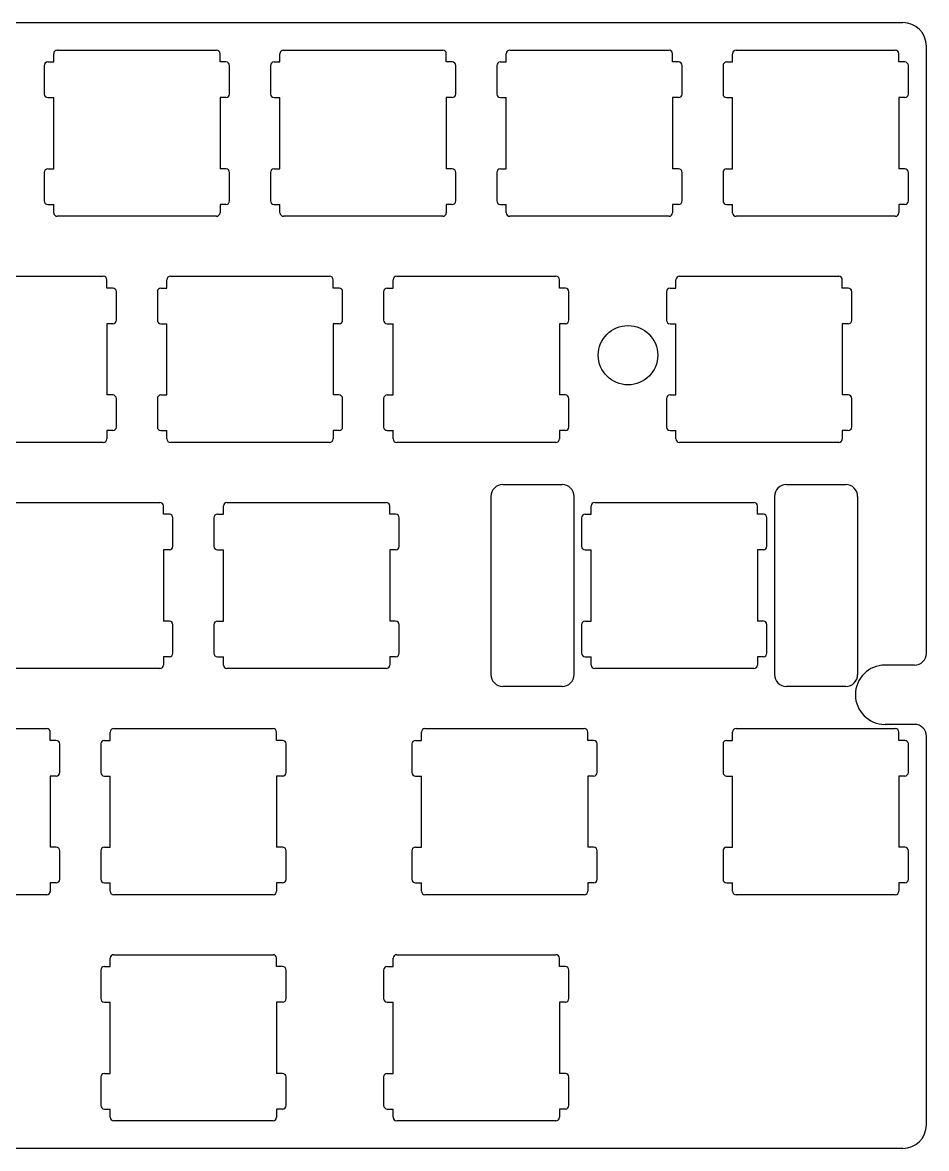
# Model space of a CAD drawing. Header units: inches. Extents: x 6 to 291, y -153 to -58.
# Drawn here: x 214.9 to 291, y -152.7 to -57.8 of the extents above; entities that cross this region are included whole.
import ezdxf

# ---------------------------------------------------------------- set-up
doc = ezdxf.new("R2010")
doc.units = ezdxf.units.IN
doc.header["$MEASUREMENT"] = 0
doc.layers.add('Layer 1', color=7, linetype='Continuous')

msp = doc.modelspace()

# ---------------------------------------------------------------- linework, layer by layer
at = {"layer": 'Layer 1', "color": 7, "lineweight": 25}
for points in [[(7.668, -57.802), (289.018, -57.802)], [(217.543, -61.127), (217.543, -60.427)], [(217.843, -60.127), (231.243, -60.127)], [(231.543, -61.127), (231.543, -60.427)], [(236.593, -61.127), (236.593, -60.427)], [(236.893, -60.127), (250.293, -60.127)], [(250.593, -61.127), (250.593, -60.427)], [(255.643, -61.127), (255.643, -60.427)], [(255.943, -60.127), (269.343, -60.127)], [(269.643, -61.127), (269.643, -60.427)], [(274.693, -61.127), (274.693, -60.427)], [(274.993, -60.127), (288.393, -60.127)], [(288.693, -61.127), (288.693, -60.427)], [(291.018, -110.93), (291.018, -59.802)], [(216.743, -61.427), (216.743, -63.827)], [(217.043, -61.127), (217.543, -61.127)], [(232.043, -61.127), (231.543, -61.127)], [(232.343, -63.827), (232.343, -61.427)], [(235.793, -61.427), (235.793, -63.827)], [(236.093, -61.127), (236.593, -61.127)], [(251.093, -61.127), (250.593, -61.127)], [(251.393, -63.827), (251.393, -61.427)], [(254.843, -61.427), (254.843, -63.827)], [(255.143, -61.127), (255.643, -61.127)], [(270.143, -61.127), (269.643, -61.127)], [(270.443, -63.827), (270.443, -61.427)], [(273.893, -61.427), (273.893, -63.827)], [(274.193, -61.127), (274.693, -61.127)], [(289.193, -61.127), (288.693, -61.127)], [(289.493, -63.827), (289.493, -61.427)], [(217.043, -64.127), (217.543, -64.127)], [(217.543, -70.127), (217.543, -64.127)], [(231.543, -64.127), (231.543, -70.127)], [(232.043, -64.127), (231.543, -64.127)], [(236.093, -64.127), (236.593, -64.127)], [(236.593, -70.127), (236.593, -64.127)], [(250.593, -64.127), (250.593, -70.127)], [(251.093, -64.127), (250.593, -64.127)], [(255.143, -64.127), (255.643, -64.127)], [(255.643, -70.127), (255.643, -64.127)], [(269.643, -64.127), (269.643, -70.127)], [(270.143, -64.127), (269.643, -64.127)], [(274.193, -64.127), (274.693, -64.127)], [(274.693, -70.127), (274.693, -64.127)], [(288.693, -64.127), (288.693, -70.127)], [(289.193, -64.127), (288.693, -64.127)], [(217.043, -70.127), (217.543, -70.127)], [(232.043, -70.127), (231.543, -70.127)], [(236.093, -70.127), (236.593, -70.127)], [(251.093, -70.127), (250.593, -70.127)], [(255.143, -70.127), (255.643, -70.127)], [(270.143, -70.127), (269.643, -70.127)], [(274.193, -70.127), (274.693, -70.127)], [(289.193, -70.127), (288.693, -70.127)], [(216.743, -70.427), (216.743, -72.827)], [(232.343, -72.827), (232.343, -70.427)], [(235.793, -70.427), (235.793, -72.827)], [(251.393, -72.827), (251.393, -70.427)], [(254.843, -70.427), (254.843, -72.827)], [(270.443, -72.827), (270.443, -70.427)], [(273.893, -70.427), (273.893, -72.827)], [(289.493, -72.827), (289.493, -70.427)], [(217.043, -73.127), (217.543, -73.127)], [(217.543, -73.827), (217.543, -73.127)], [(231.543, -73.127), (231.543, -73.827)], [(232.043, -73.127), (231.543, -73.127)], [(236.093, -73.127), (236.593, -73.127)], [(236.593, -73.827), (236.593, -73.127)], [(250.593, -73.127), (250.593, -73.827)], [(251.093, -73.127), (250.593, -73.127)], [(255.143, -73.127), (255.643, -73.127)], [(255.643, -73.827), (255.643, -73.127)], [(269.643, -73.127), (269.643, -73.827)], [(270.143, -73.127), (269.643, -73.127)], [(274.193, -73.127), (274.693, -73.127)], [(274.693, -73.827), (274.693, -73.127)], [(288.693, -73.127), (288.693, -73.827)], [(289.193, -73.127), (288.693, -73.127)], [(231.243, -74.127), (217.843, -74.127)], [(250.293, -74.127), (236.893, -74.127)], [(269.343, -74.127), (255.943, -74.127)], [(288.393, -74.127), (274.993, -74.127)], [(208.318, -79.177), (221.718, -79.177)], [(222.018, -80.177), (222.018, -79.477)], [(227.068, -80.177), (227.068, -79.477)], [(227.368, -79.177), (240.768, -79.177)], [(241.068, -80.177), (241.068, -79.477)], [(246.118, -80.177), (246.118, -79.477)], [(246.418, -79.177), (259.818, -79.177)], [(260.118, -80.177), (260.118, -79.477)], [(269.93, -80.177), (269.93, -79.477)], [(270.231, -79.177), (283.631, -79.177)], [(283.931, -80.177), (283.931, -79.477)], [(222.518, -80.177), (222.018, -80.177)], [(222.818, -82.877), (222.818, -80.477)], [(226.268, -80.477), (226.268, -82.877)], [(226.568, -80.177), (227.068, -80.177)], [(241.568, -80.177), (241.068, -80.177)], [(241.868, -82.877), (241.868, -80.477)], [(245.318, -80.477), (245.318, -82.877)], [(245.618, -80.177), (246.118, -80.177)], [(260.618, -80.177), (260.118, -80.177)], [(260.918, -82.877), (260.918, -80.477)], [(269.131, -80.477), (269.131, -82.877)], [(269.431, -80.177), (269.93, -80.177)], [(284.431, -80.177), (283.931, -80.177)], [(284.731, -82.877), (284.731, -80.477)], [(222.018, -83.177), (222.018, -89.177)], [(222.518, -83.177), (222.018, -83.177)], [(226.568, -83.177), (227.068, -83.177)], [(227.068, -89.177), (227.068, -83.177)], [(241.068, -83.177), (241.068, -89.177)], [(241.568, -83.177), (241.068, -83.177)], [(245.618, -83.177), (246.118, -83.177)], [(246.118, -89.177), (246.118, -83.177)], [(260.118, -83.177), (260.118, -89.177)], [(260.618, -83.177), (260.118, -83.177)], [(269.431, -83.177), (269.93, -83.177)], [(269.93, -89.177), (269.93, -83.177)], [(283.931, -83.177), (283.931, -89.177)], [(284.431, -83.177), (283.931, -83.177)], [(222.518, -89.177), (222.018, -89.177)], [(222.818, -91.877), (222.818, -89.477)], [(226.268, -89.477), (226.268, -91.877)], [(226.568, -89.177), (227.068, -89.177)], [(241.568, -89.177), (241.068, -89.177)], [(241.868, -91.877), (241.868, -89.477)], [(245.318, -89.477), (245.318, -91.877)], [(245.618, -89.177), (246.118, -89.177)], [(260.618, -89.177), (260.118, -89.177)], [(260.918, -91.877), (260.918, -89.477)], [(269.131, -89.477), (269.131, -91.877)], [(269.431, -89.177), (269.93, -89.177)], [(284.431, -89.177), (283.931, -89.177)], [(284.731, -91.877), (284.731, -89.477)], [(222.018, -92.177), (222.018, -92.877)], [(222.518, -92.177), (222.018, -92.177)], [(226.568, -92.177), (227.068, -92.177)], [(227.068, -92.877), (227.068, -92.177)], [(241.068, -92.177), (241.068, -92.877)], [(241.568, -92.177), (241.068, -92.177)], [(245.618, -92.177), (246.118, -92.177)], [(246.118, -92.877), (246.118, -92.177)], [(260.118, -92.177), (260.118, -92.877)], [(260.618, -92.177), (260.118, -92.177)], [(269.431, -92.177), (269.93, -92.177)], [(269.93, -92.877), (269.93, -92.177)], [(283.931, -92.177), (283.931, -92.877)], [(284.431, -92.177), (283.931, -92.177)], [(221.718, -93.177), (208.318, -93.177)], [(240.768, -93.177), (227.368, -93.177)], [(259.818, -93.177), (246.418, -93.177)], [(283.631, -93.177), (270.231, -93.177)], [(255.349, -96.727), (260.349, -96.727)], [(279.224, -96.727), (284.224, -96.727)], [(213.081, -98.227), (226.481, -98.227)], [(226.781, -99.227), (226.781, -98.527)], [(231.83, -99.227), (231.83, -98.527)], [(232.131, -98.227), (245.531, -98.227)], [(245.831, -99.227), (245.831, -98.527)], [(254.349, -97.727), (254.349, -112.727)], [(261.349, -112.727), (261.349, -97.727)], [(262.787, -99.227), (262.787, -98.527)], [(263.087, -98.227), (276.487, -98.227)], [(276.787, -99.227), (276.787, -98.527)], [(278.224, -97.727), (278.224, -112.727)], [(285.224, -97.727), (285.224, -112.727)], [(227.281, -99.227), (226.781, -99.227)], [(227.581, -101.927), (227.581, -99.527)], [(231.031, -99.527), (231.031, -101.927)], [(231.331, -99.227), (231.83, -99.227)], [(246.331, -99.227), (245.831, -99.227)], [(246.631, -101.927), (246.631, -99.527)], [(261.987, -99.527), (261.987, -101.927)], [(262.287, -99.227), (262.787, -99.227)], [(277.287, -99.227), (276.787, -99.227)], [(277.587, -101.927), (277.587, -99.527)], [(226.781, -102.227), (226.781, -108.227)], [(227.281, -102.227), (226.781, -102.227)], [(231.331, -102.227), (231.83, -102.227)], [(231.83, -108.227), (231.83, -102.227)], [(245.831, -102.227), (245.831, -108.227)], [(246.331, -102.227), (245.831, -102.227)], [(262.287, -102.227), (262.787, -102.227)], [(262.787, -108.227), (262.787, -102.227)], [(277.287, -102.227), (276.787, -102.227)], [(276.787, -102.227), (276.787, -108.227)], [(227.281, -108.227), (226.781, -108.227)], [(227.581, -110.927), (227.581, -108.527)], [(231.031, -108.527), (231.031, -110.927)], [(231.331, -108.227), (231.83, -108.227)], [(246.331, -108.227), (245.831, -108.227)], [(246.631, -110.927), (246.631, -108.527)], [(261.987, -108.527), (261.987, -110.927)], [(262.287, -108.227), (262.787, -108.227)], [(277.287, -108.227), (276.787, -108.227)], [(277.587, -110.927), (277.587, -108.527)], [(226.781, -111.227), (226.781, -111.927)], [(227.281, -111.227), (226.781, -111.227)], [(231.331, -111.227), (231.83, -111.227)], [(231.83, -111.927), (231.83, -111.227)], [(245.831, -111.227), (245.831, -111.927)], [(246.331, -111.227), (245.831, -111.227)], [(262.287, -111.227), (262.787, -111.227)], [(262.787, -111.927), (262.787, -111.227)], [(277.287, -111.227), (276.787, -111.227)], [(276.787, -111.227), (276.787, -111.927)], [(226.481, -112.227), (213.081, -112.227)], [(245.531, -112.227), (232.131, -112.227)], [(276.487, -112.227), (263.087, -112.227)], [(290.018, -111.93), (287.528, -111.93)], [(260.349, -113.727), (255.349, -113.727)], [(284.224, -113.727), (279.224, -113.727)], [(203.556, -117.277), (216.956, -117.277)], [(217.256, -118.277), (217.256, -117.577)], [(222.305, -118.277), (222.305, -117.577)], [(222.606, -117.277), (236.006, -117.277)], [(236.306, -118.277), (236.306, -117.577)], [(248.499, -118.277), (248.499, -117.577)], [(248.799, -117.277), (262.199, -117.277)], [(262.499, -118.277), (262.499, -117.577)], [(274.693, -118.277), (274.693, -117.577)], [(274.993, -117.277), (288.393, -117.277)], [(290.018, -116.927), (287.528, -116.927)], [(288.693, -118.277), (288.693, -117.577)], [(217.756, -118.277), (217.256, -118.277)], [(221.806, -118.277), (222.305, -118.277)], [(236.806, -118.277), (236.306, -118.277)], [(247.999, -118.277), (248.499, -118.277)], [(262.999, -118.277), (262.499, -118.277)], [(274.193, -118.277), (274.693, -118.277)], [(289.193, -118.277), (288.693, -118.277)], [(291.018, -150.652), (291.018, -117.927)], [(218.056, -120.977), (218.056, -118.577)], [(221.506, -118.577), (221.506, -120.977)], [(237.106, -120.977), (237.106, -118.577)], [(247.699, -118.577), (247.699, -120.977)], [(263.299, -120.977), (263.299, -118.577)], [(273.893, -118.577), (273.893, -120.977)], [(289.493, -120.977), (289.493, -118.577)], [(217.256, -121.277), (217.256, -127.277)], [(217.756, -121.277), (217.256, -121.277)], [(221.806, -121.277), (222.305, -121.277)], [(222.305, -127.277), (222.305, -121.277)], [(236.306, -121.277), (236.306, -127.277)], [(236.806, -121.277), (236.306, -121.277)], [(247.999, -121.277), (248.499, -121.277)], [(248.499, -127.277), (248.499, -121.277)], [(262.499, -121.277), (262.499, -127.277)], [(262.999, -121.277), (262.499, -121.277)], [(274.193, -121.277), (274.693, -121.277)], [(274.693, -127.277), (274.693, -121.277)], [(288.693, -121.277), (288.693, -127.277)], [(289.193, -121.277), (288.693, -121.277)], [(217.756, -127.277), (217.256, -127.277)], [(218.056, -129.977), (218.056, -127.577)], [(221.506, -127.577), (221.506, -129.977)], [(221.806, -127.277), (222.305, -127.277)], [(236.806, -127.277), (236.306, -127.277)], [(237.106, -129.977), (237.106, -127.577)], [(247.699, -127.577), (247.699, -129.977)], [(247.999, -127.277), (248.499, -127.277)], [(262.999, -127.277), (262.499, -127.277)], [(263.299, -129.977), (263.299, -127.577)], [(273.893, -127.577), (273.893, -129.977)], [(274.193, -127.277), (274.693, -127.277)], [(289.193, -127.277), (288.693, -127.277)], [(289.493, -129.977), (289.493, -127.577)], [(217.256, -130.277), (217.256, -130.977)], [(217.756, -130.277), (217.256, -130.277)], [(221.806, -130.277), (222.305, -130.277)], [(222.305, -130.977), (222.305, -130.277)], [(236.306, -130.277), (236.306, -130.977)], [(236.806, -130.277), (236.306, -130.277)], [(247.999, -130.277), (248.499, -130.277)], [(248.499, -130.977), (248.499, -130.277)], [(262.999, -130.277), (262.499, -130.277)], [(262.499, -130.277), (262.499, -130.977)], [(274.193, -130.277), (274.693, -130.277)], [(274.693, -130.977), (274.693, -130.277)], [(288.693, -130.277), (288.693, -130.977)], [(289.193, -130.277), (288.693, -130.277)], [(216.956, -131.277), (203.556, -131.277)], [(236.006, -131.277), (222.606, -131.277)], [(262.199, -131.277), (248.799, -131.277)], [(288.393, -131.277), (274.993, -131.277)], [(222.606, -136.327), (236.006, -136.327)], [(246.418, -136.327), (259.818, -136.327)], [(221.806, -137.327), (222.305, -137.327)], [(222.305, -137.327), (222.305, -136.627)], [(236.306, -137.327), (236.306, -136.627)], [(236.806, -137.327), (236.306, -137.327)], [(245.618, -137.327), (246.118, -137.327)], [(246.118, -137.327), (246.118, -136.627)], [(260.118, -137.327), (260.118, -136.627)], [(260.618, -137.327), (260.118, -137.327)], [(221.506, -137.627), (221.506, -140.027)], [(237.106, -140.027), (237.106, -137.627)], [(245.318, -137.627), (245.318, -140.027)], [(260.918, -140.027), (260.918, -137.627)], [(221.806, -140.327), (222.305, -140.327)], [(222.305, -146.327), (222.305, -140.327)], [(236.306, -140.327), (236.306, -146.327)], [(236.806, -140.327), (236.306, -140.327)], [(245.618, -140.327), (246.118, -140.327)], [(246.118, -146.327), (246.118, -140.327)], [(260.118, -140.327), (260.118, -146.327)], [(260.618, -140.327), (260.118, -140.327)], [(221.506, -146.627), (221.506, -149.027)], [(221.806, -146.327), (222.305, -146.327)], [(236.806, -146.327), (236.306, -146.327)], [(237.106, -149.027), (237.106, -146.627)], [(245.318, -146.627), (245.318, -149.027)], [(245.618, -146.327), (246.118, -146.327)], [(260.618, -146.327), (260.118, -146.327)], [(260.918, -149.027), (260.918, -146.627)], [(221.806, -149.327), (222.305, -149.327)], [(222.305, -150.027), (222.305, -149.327)], [(236.306, -149.327), (236.306, -150.027)], [(236.806, -149.327), (236.306, -149.327)], [(245.618, -149.327), (246.118, -149.327)], [(246.118, -150.027), (246.118, -149.327)], [(260.118, -149.327), (260.118, -150.027)], [(260.618, -149.327), (260.118, -149.327)], [(236.006, -150.327), (222.606, -150.327)], [(259.818, -150.327), (246.418, -150.327)], [(289.018, -152.651), (7.668, -152.651)]]:
    msp.add_lwpolyline(points, dxfattribs=at)
for points in [[(291.018, -59.802), (291.018, -58.697), (290.123, -57.802), (289.018, -57.802)], [(217.843, -60.127), (217.677, -60.127), (217.543, -60.261), (217.543, -60.427)], [(231.543, -60.427), (231.543, -60.261), (231.409, -60.127), (231.243, -60.127)], [(236.893, -60.127), (236.727, -60.127), (236.593, -60.261), (236.593, -60.427)], [(250.593, -60.427), (250.593, -60.261), (250.459, -60.127), (250.293, -60.127)], [(255.943, -60.127), (255.777, -60.127), (255.643, -60.261), (255.643, -60.427)], [(269.643, -60.427), (269.643, -60.261), (269.509, -60.127), (269.343, -60.127)], [(274.993, -60.127), (274.827, -60.127), (274.693, -60.261), (274.693, -60.427)], [(288.693, -60.427), (288.693, -60.261), (288.559, -60.127), (288.393, -60.127)], [(217.043, -61.127), (216.877, -61.127), (216.743, -61.261), (216.743, -61.427)], [(217.043, -61.127), (216.877, -61.127), (216.743, -61.261), (216.743, -61.427)], [(232.343, -61.427), (232.343, -61.261), (232.209, -61.127), (232.043, -61.127)], [(236.093, -61.127), (235.927, -61.127), (235.793, -61.261), (235.793, -61.427)], [(236.093, -61.127), (235.927, -61.127), (235.793, -61.261), (235.793, -61.427)], [(251.393, -61.427), (251.393, -61.261), (251.259, -61.127), (251.093, -61.127)], [(255.143, -61.127), (254.977, -61.127), (254.843, -61.261), (254.843, -61.427)], [(255.143, -61.127), (254.977, -61.127), (254.843, -61.261), (254.843, -61.427)], [(270.443, -61.427), (270.443, -61.261), (270.309, -61.127), (270.143, -61.127)], [(274.193, -61.127), (274.027, -61.127), (273.893, -61.261), (273.893, -61.427)], [(274.193, -61.127), (274.027, -61.127), (273.893, -61.261), (273.893, -61.427)], [(289.493, -61.427), (289.493, -61.261), (289.359, -61.127), (289.193, -61.127)], [(216.743, -63.827), (216.743, -63.992), (216.877, -64.127), (217.043, -64.127)], [(232.043, -64.127), (232.209, -64.127), (232.343, -63.992), (232.343, -63.827)], [(235.793, -63.827), (235.793, -63.992), (235.927, -64.127), (236.093, -64.127)], [(251.093, -64.127), (251.259, -64.127), (251.393, -63.992), (251.393, -63.827)], [(254.843, -63.827), (254.843, -63.992), (254.977, -64.127), (255.143, -64.127)], [(270.143, -64.127), (270.309, -64.127), (270.443, -63.992), (270.443, -63.827)], [(273.893, -63.827), (273.893, -63.992), (274.027, -64.127), (274.193, -64.127)], [(289.193, -64.127), (289.359, -64.127), (289.493, -63.992), (289.493, -63.827)], [(217.043, -70.127), (216.877, -70.127), (216.743, -70.261), (216.743, -70.427)], [(232.343, -70.427), (232.343, -70.261), (232.209, -70.127), (232.043, -70.127)], [(236.093, -70.127), (235.927, -70.127), (235.793, -70.261), (235.793, -70.427)], [(251.393, -70.427), (251.393, -70.261), (251.259, -70.127), (251.093, -70.127)], [(255.143, -70.127), (254.977, -70.127), (254.843, -70.261), (254.843, -70.427)], [(270.443, -70.427), (270.443, -70.261), (270.309, -70.127), (270.143, -70.127)], [(274.193, -70.127), (274.027, -70.127), (273.893, -70.261), (273.893, -70.427)], [(289.493, -70.427), (289.493, -70.261), (289.359, -70.127), (289.193, -70.127)], [(216.743, -72.827), (216.743, -72.992), (216.877, -73.127), (217.043, -73.127)], [(232.043, -73.127), (232.209, -73.127), (232.343, -72.992), (232.343, -72.827)], [(235.793, -72.827), (235.793, -72.992), (235.927, -73.127), (236.093, -73.127)], [(251.093, -73.127), (251.259, -73.127), (251.393, -72.992), (251.393, -72.827)], [(254.843, -72.827), (254.843, -72.992), (254.977, -73.127), (255.143, -73.127)], [(270.143, -73.127), (270.309, -73.127), (270.443, -72.992), (270.443, -72.827)], [(273.893, -72.827), (273.893, -72.992), (274.027, -73.127), (274.193, -73.127)], [(289.193, -73.127), (289.359, -73.127), (289.493, -72.992), (289.493, -72.827)], [(217.543, -73.827), (217.543, -73.992), (217.677, -74.127), (217.843, -74.127)], [(231.243, -74.127), (231.409, -74.127), (231.543, -73.992), (231.543, -73.827)], [(236.593, -73.827), (236.593, -73.992), (236.727, -74.127), (236.893, -74.127)], [(250.293, -74.127), (250.459, -74.127), (250.593, -73.992), (250.593, -73.827)], [(255.643, -73.827), (255.643, -73.992), (255.777, -74.127), (255.943, -74.127)], [(269.343, -74.127), (269.509, -74.127), (269.643, -73.992), (269.643, -73.827)], [(274.693, -73.827), (274.693, -73.992), (274.827, -74.127), (274.993, -74.127)], [(288.393, -74.127), (288.559, -74.127), (288.693, -73.992), (288.693, -73.827)], [(222.018, -79.477), (222.018, -79.311), (221.884, -79.177), (221.718, -79.177)], [(227.368, -79.177), (227.202, -79.177), (227.068, -79.311), (227.068, -79.477)], [(241.068, -79.477), (241.068, -79.311), (240.934, -79.177), (240.768, -79.177)], [(246.418, -79.177), (246.252, -79.177), (246.118, -79.311), (246.118, -79.477)], [(260.118, -79.477), (260.118, -79.311), (259.984, -79.177), (259.818, -79.177)], [(270.231, -79.177), (270.065, -79.177), (269.93, -79.311), (269.93, -79.477)], [(283.931, -79.477), (283.931, -79.311), (283.796, -79.177), (283.631, -79.177)], [(222.818, -80.477), (222.818, -80.311), (222.684, -80.177), (222.518, -80.177)], [(226.568, -80.177), (226.402, -80.177), (226.268, -80.311), (226.268, -80.477)], [(226.568, -80.177), (226.402, -80.177), (226.268, -80.311), (226.268, -80.477)], [(241.868, -80.477), (241.868, -80.311), (241.734, -80.177), (241.568, -80.177)], [(245.618, -80.177), (245.452, -80.177), (245.318, -80.311), (245.318, -80.477)], [(245.618, -80.177), (245.452, -80.177), (245.318, -80.311), (245.318, -80.477)], [(260.918, -80.477), (260.918, -80.311), (260.784, -80.177), (260.618, -80.177)], [(269.431, -80.177), (269.265, -80.177), (269.131, -80.311), (269.131, -80.477)], [(269.431, -80.177), (269.265, -80.177), (269.131, -80.311), (269.131, -80.477)], [(284.731, -80.477), (284.731, -80.311), (284.596, -80.177), (284.431, -80.177)], [(222.518, -83.177), (222.684, -83.177), (222.818, -83.042), (222.818, -82.877)], [(226.268, -82.877), (226.268, -83.042), (226.402, -83.177), (226.568, -83.177)], [(241.568, -83.177), (241.734, -83.177), (241.868, -83.042), (241.868, -82.877)], [(245.318, -82.877), (245.318, -83.042), (245.452, -83.177), (245.618, -83.177)], [(260.618, -83.177), (260.784, -83.177), (260.918, -83.042), (260.918, -82.877)], [(269.131, -82.877), (269.131, -83.042), (269.265, -83.177), (269.431, -83.177)], [(284.431, -83.177), (284.596, -83.177), (284.731, -83.042), (284.731, -82.877)], [(222.818, -89.477), (222.818, -89.311), (222.684, -89.177), (222.518, -89.177)], [(226.568, -89.177), (226.402, -89.177), (226.268, -89.311), (226.268, -89.477)], [(241.868, -89.477), (241.868, -89.311), (241.734, -89.177), (241.568, -89.177)], [(245.618, -89.177), (245.452, -89.177), (245.318, -89.311), (245.318, -89.477)], [(260.918, -89.477), (260.918, -89.311), (260.784, -89.177), (260.618, -89.177)], [(269.431, -89.177), (269.265, -89.177), (269.131, -89.311), (269.131, -89.477)], [(284.731, -89.477), (284.731, -89.311), (284.596, -89.177), (284.431, -89.177)], [(222.518, -92.177), (222.684, -92.177), (222.818, -92.042), (222.818, -91.877)], [(226.268, -91.877), (226.268, -92.042), (226.402, -92.177), (226.568, -92.177)], [(241.568, -92.177), (241.734, -92.177), (241.868, -92.042), (241.868, -91.877)], [(245.318, -91.877), (245.318, -92.042), (245.452, -92.177), (245.618, -92.177)], [(260.618, -92.177), (260.784, -92.177), (260.918, -92.042), (260.918, -91.877)], [(269.131, -91.877), (269.131, -92.042), (269.265, -92.177), (269.431, -92.177)], [(284.431, -92.177), (284.596, -92.177), (284.731, -92.042), (284.731, -91.877)], [(221.718, -93.177), (221.884, -93.177), (222.018, -93.042), (222.018, -92.877)], [(227.068, -92.877), (227.068, -93.042), (227.202, -93.177), (227.368, -93.177)], [(240.768, -93.177), (240.934, -93.177), (241.068, -93.042), (241.068, -92.877)], [(246.118, -92.877), (246.118, -93.042), (246.252, -93.177), (246.418, -93.177)], [(259.818, -93.177), (259.984, -93.177), (260.118, -93.042), (260.118, -92.877)], [(269.93, -92.877), (269.93, -93.042), (270.065, -93.177), (270.231, -93.177)], [(283.631, -93.177), (283.796, -93.177), (283.931, -93.042), (283.931, -92.877)], [(255.349, -96.727), (254.797, -96.727), (254.349, -97.174), (254.349, -97.727)], [(261.349, -97.727), (261.349, -97.174), (260.902, -96.727), (260.349, -96.727)], [(279.224, -96.727), (278.672, -96.727), (278.224, -97.174), (278.224, -97.727)], [(285.224, -97.727), (285.224, -97.174), (284.776, -96.727), (284.224, -96.727)], [(226.781, -98.527), (226.781, -98.361), (226.646, -98.227), (226.481, -98.227)], [(232.131, -98.227), (231.965, -98.227), (231.83, -98.361), (231.83, -98.527)], [(245.831, -98.527), (245.831, -98.361), (245.696, -98.227), (245.531, -98.227)], [(263.087, -98.227), (262.921, -98.227), (262.787, -98.361), (262.787, -98.527)], [(276.787, -98.527), (276.787, -98.361), (276.653, -98.227), (276.487, -98.227)], [(227.581, -99.527), (227.581, -99.361), (227.446, -99.227), (227.281, -99.227)], [(231.331, -99.227), (231.165, -99.227), (231.031, -99.361), (231.031, -99.527)], [(231.331, -99.227), (231.165, -99.227), (231.031, -99.361), (231.031, -99.527)], [(246.631, -99.527), (246.631, -99.361), (246.496, -99.227), (246.331, -99.227)], [(262.287, -99.227), (262.121, -99.227), (261.987, -99.361), (261.987, -99.527)], [(262.287, -99.227), (262.121, -99.227), (261.987, -99.361), (261.987, -99.527)], [(277.587, -99.527), (277.587, -99.361), (277.452, -99.227), (277.287, -99.227)], [(227.281, -102.227), (227.446, -102.227), (227.581, -102.092), (227.581, -101.927)], [(231.031, -101.927), (231.031, -102.092), (231.165, -102.227), (231.331, -102.227)], [(246.331, -102.227), (246.496, -102.227), (246.631, -102.092), (246.631, -101.927)], [(261.987, -101.927), (261.987, -102.092), (262.121, -102.227), (262.287, -102.227)], [(277.287, -102.227), (277.452, -102.227), (277.587, -102.092), (277.587, -101.927)], [(227.581, -108.527), (227.581, -108.361), (227.446, -108.227), (227.281, -108.227)], [(231.331, -108.227), (231.165, -108.227), (231.031, -108.361), (231.031, -108.527)], [(246.631, -108.527), (246.631, -108.361), (246.496, -108.227), (246.331, -108.227)], [(262.287, -108.227), (262.121, -108.227), (261.987, -108.361), (261.987, -108.527)], [(277.587, -108.527), (277.587, -108.361), (277.452, -108.227), (277.287, -108.227)], [(227.281, -111.227), (227.446, -111.227), (227.581, -111.092), (227.581, -110.927)], [(231.031, -110.927), (231.031, -111.092), (231.165, -111.227), (231.331, -111.227)], [(246.331, -111.227), (246.496, -111.227), (246.631, -111.092), (246.631, -110.927)], [(261.987, -110.927), (261.987, -111.092), (262.121, -111.227), (262.287, -111.227)], [(277.287, -111.227), (277.452, -111.227), (277.587, -111.092), (277.587, -110.927)], [(290.018, -111.93), (290.57, -111.93), (291.018, -111.482), (291.018, -110.93)], [(226.481, -112.227), (226.646, -112.227), (226.781, -112.092), (226.781, -111.927)], [(231.83, -111.927), (231.83, -112.092), (231.965, -112.227), (232.131, -112.227)], [(245.531, -112.227), (245.696, -112.227), (245.831, -112.092), (245.831, -111.927)], [(254.349, -112.727), (254.349, -113.279), (254.797, -113.727), (255.349, -113.727)], [(260.349, -113.727), (260.902, -113.727), (261.349, -113.279), (261.349, -112.727)], [(262.787, -111.927), (262.787, -112.092), (262.921, -112.227), (263.087, -112.227)], [(276.487, -112.227), (276.653, -112.227), (276.787, -112.092), (276.787, -111.927)], [(278.224, -112.727), (278.224, -113.279), (278.672, -113.727), (279.224, -113.727)], [(284.224, -113.727), (284.776, -113.727), (285.224, -113.279), (285.224, -112.727)], [(217.256, -117.577), (217.256, -117.411), (217.121, -117.277), (216.956, -117.277)], [(222.606, -117.277), (222.44, -117.277), (222.305, -117.411), (222.305, -117.577)], [(236.306, -117.577), (236.306, -117.411), (236.171, -117.277), (236.006, -117.277)], [(248.799, -117.277), (248.634, -117.277), (248.499, -117.411), (248.499, -117.577)], [(262.499, -117.577), (262.499, -117.411), (262.365, -117.277), (262.199, -117.277)], [(274.993, -117.277), (274.827, -117.277), (274.693, -117.411), (274.693, -117.577)], [(288.693, -117.577), (288.693, -117.411), (288.559, -117.277), (288.393, -117.277)], [(291.018, -117.927), (291.018, -117.374), (290.57, -116.927), (290.018, -116.927)], [(218.056, -118.577), (218.056, -118.411), (217.921, -118.277), (217.756, -118.277)], [(221.806, -118.277), (221.64, -118.277), (221.506, -118.411), (221.506, -118.577)], [(221.806, -118.277), (221.64, -118.277), (221.506, -118.411), (221.506, -118.577)], [(237.106, -118.577), (237.106, -118.411), (236.971, -118.277), (236.806, -118.277)], [(247.999, -118.277), (247.834, -118.277), (247.699, -118.411), (247.699, -118.577)], [(247.999, -118.277), (247.834, -118.277), (247.699, -118.411), (247.699, -118.577)], [(263.299, -118.577), (263.299, -118.411), (263.165, -118.277), (262.999, -118.277)], [(274.193, -118.277), (274.027, -118.277), (273.893, -118.411), (273.893, -118.577)], [(274.193, -118.277), (274.027, -118.277), (273.893, -118.411), (273.893, -118.577)], [(289.493, -118.577), (289.493, -118.411), (289.359, -118.277), (289.193, -118.277)], [(217.756, -121.277), (217.921, -121.277), (218.056, -121.142), (218.056, -120.977)], [(221.506, -120.977), (221.506, -121.142), (221.64, -121.277), (221.806, -121.277)], [(236.806, -121.277), (236.971, -121.277), (237.106, -121.142), (237.106, -120.977)], [(247.699, -120.977), (247.699, -121.142), (247.834, -121.277), (247.999, -121.277)], [(262.999, -121.277), (263.165, -121.277), (263.299, -121.142), (263.299, -120.977)], [(273.893, -120.977), (273.893, -121.142), (274.027, -121.277), (274.193, -121.277)], [(289.193, -121.277), (289.359, -121.277), (289.493, -121.142), (289.493, -120.977)], [(218.056, -127.577), (218.056, -127.411), (217.921, -127.277), (217.756, -127.277)], [(221.806, -127.277), (221.64, -127.277), (221.506, -127.411), (221.506, -127.577)], [(237.106, -127.577), (237.106, -127.411), (236.971, -127.277), (236.806, -127.277)], [(247.999, -127.277), (247.834, -127.277), (247.699, -127.411), (247.699, -127.577)], [(263.299, -127.577), (263.299, -127.411), (263.165, -127.277), (262.999, -127.277)], [(274.193, -127.277), (274.027, -127.277), (273.893, -127.411), (273.893, -127.577)], [(289.493, -127.577), (289.493, -127.411), (289.359, -127.277), (289.193, -127.277)], [(217.756, -130.277), (217.921, -130.277), (218.056, -130.142), (218.056, -129.977)], [(221.506, -129.977), (221.506, -130.142), (221.64, -130.277), (221.806, -130.277)], [(236.806, -130.277), (236.971, -130.277), (237.106, -130.142), (237.106, -129.977)], [(247.699, -129.977), (247.699, -130.142), (247.834, -130.277), (247.999, -130.277)], [(262.999, -130.277), (263.165, -130.277), (263.299, -130.142), (263.299, -129.977)], [(273.893, -129.977), (273.893, -130.142), (274.027, -130.277), (274.193, -130.277)], [(289.193, -130.277), (289.359, -130.277), (289.493, -130.142), (289.493, -129.977)], [(216.956, -131.277), (217.121, -131.277), (217.256, -131.142), (217.256, -130.977)], [(222.305, -130.977), (222.305, -131.142), (222.44, -131.277), (222.606, -131.277)], [(236.006, -131.277), (236.171, -131.277), (236.306, -131.142), (236.306, -130.977)], [(248.499, -130.977), (248.499, -131.142), (248.634, -131.277), (248.799, -131.277)], [(262.199, -131.277), (262.365, -131.277), (262.499, -131.142), (262.499, -130.977)], [(274.693, -130.977), (274.693, -131.142), (274.827, -131.277), (274.993, -131.277)], [(288.393, -131.277), (288.559, -131.277), (288.693, -131.142), (288.693, -130.977)], [(222.606, -136.327), (222.44, -136.327), (222.305, -136.461), (222.305, -136.627)], [(236.306, -136.627), (236.306, -136.461), (236.171, -136.327), (236.006, -136.327)], [(246.418, -136.327), (246.252, -136.327), (246.118, -136.461), (246.118, -136.627)], [(260.118, -136.627), (260.118, -136.461), (259.984, -136.327), (259.818, -136.327)], [(221.806, -137.327), (221.64, -137.327), (221.506, -137.461), (221.506, -137.627)], [(221.806, -137.327), (221.64, -137.327), (221.506, -137.461), (221.506, -137.627)], [(237.106, -137.627), (237.106, -137.461), (236.971, -137.327), (236.806, -137.327)], [(245.618, -137.327), (245.452, -137.327), (245.318, -137.461), (245.318, -137.627)], [(245.618, -137.327), (245.452, -137.327), (245.318, -137.461), (245.318, -137.627)], [(260.918, -137.627), (260.918, -137.461), (260.784, -137.327), (260.618, -137.327)], [(221.506, -140.027), (221.506, -140.192), (221.64, -140.327), (221.806, -140.327)], [(236.806, -140.327), (236.971, -140.327), (237.106, -140.192), (237.106, -140.027)], [(245.318, -140.027), (245.318, -140.192), (245.452, -140.327), (245.618, -140.327)], [(260.618, -140.327), (260.784, -140.327), (260.918, -140.192), (260.918, -140.027)], [(221.806, -146.327), (221.64, -146.327), (221.506, -146.461), (221.506, -146.627)], [(237.106, -146.627), (237.106, -146.461), (236.971, -146.327), (236.806, -146.327)], [(245.618, -146.327), (245.452, -146.327), (245.318, -146.461), (245.318, -146.627)], [(260.918, -146.627), (260.918, -146.461), (260.784, -146.327), (260.618, -146.327)], [(221.506, -149.027), (221.506, -149.192), (221.64, -149.327), (221.806, -149.327)], [(236.806, -149.327), (236.971, -149.327), (237.106, -149.192), (237.106, -149.027)], [(245.318, -149.027), (245.318, -149.192), (245.452, -149.327), (245.618, -149.327)], [(260.618, -149.327), (260.784, -149.327), (260.918, -149.192), (260.918, -149.027)], [(222.305, -150.027), (222.305, -150.192), (222.44, -150.327), (222.606, -150.327)], [(236.006, -150.327), (236.171, -150.327), (236.306, -150.192), (236.306, -150.027)], [(246.118, -150.027), (246.118, -150.192), (246.252, -150.327), (246.418, -150.327)], [(259.818, -150.327), (259.984, -150.327), (260.118, -150.192), (260.118, -150.027)], [(289.018, -152.651), (290.123, -152.651), (291.018, -151.756), (291.018, -150.652)]]:
    msp.add_open_spline(points, degree=3, dxfattribs=at)
for points, knots in [([(268.393, -85.828), (268.393, -84.447), (267.274, -83.328), (265.893, -83.328), (264.512, -83.328), (263.393, -84.447), (263.393, -85.828), (263.393, -87.208), (264.512, -88.328), (265.893, -88.328), (267.274, -88.328), (268.393, -87.208), (268.393, -85.828), (268.393, -85.828), (268.393, -85.828), (268.393, -85.828)], [0, 0, 0, 0, 1, 1, 1, 2, 2, 2, 3, 3, 3, 4, 4, 4, 5, 5, 5, 5]), ([(287.528, -111.93), (286.149, -111.93), (285.03, -113.048), (285.03, -114.429), (285.03, -115.808), (286.149, -116.927), (287.528, -116.927)], [0, 0, 0, 0, 1, 1, 1, 2, 2, 2, 2])]:
    msp.add_open_spline(points, degree=3, knots=knots, dxfattribs=at)

doc.saveas('drawing.dxf')
